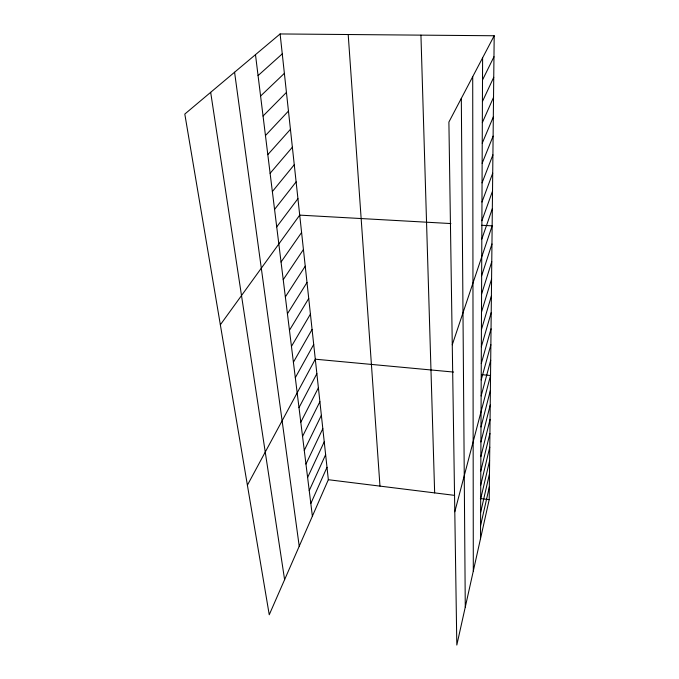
<?xml version="1.0" encoding="UTF-8"?>
<svg xmlns="http://www.w3.org/2000/svg" width="679" height="679" viewBox="0 0 679 679"><rect width="100%" height="100%" fill="white"/><g stroke="black" fill="none" stroke-linecap="round" stroke-linejoin="round"><path stroke-width="1.02" d="M480.503 538.71L482.608 57.825M494.193 35.758L448.895 122.05L456.814 645.05L489.203 499.659L494.193 35.758L280.113 33.95L184.807 114.064L269.249 614.758L328.339 479.714L280.113 33.95M480.562 525.716L489.338 486.919M480.622 512.467L489.474 473.934M480.681 498.946L489.618 460.693M480.74 485.146L489.763 447.189M480.8 471.056L489.915 433.423M480.859 456.67L490.068 419.376M480.927 441.978L490.221 405.049M480.995 426.972L490.374 390.425M454.803 511.754L490.535 375.495L481.504 374.655M481.131 395.959L490.705 360.26M481.199 379.926L490.866 344.703M481.275 363.545L491.044 328.814M481.343 346.782L491.214 312.578M481.419 329.638L491.392 295.993M481.496 312.094L491.579 279.035M481.572 294.126L491.766 261.704M481.657 275.742L491.952 243.982M452.265 344.788L492.148 225.852L481.767 225.275M481.818 239.025L492.334 208.674M481.895 220.743L492.521 191.122M481.98 202.028L492.716 173.187M482.065 182.88L492.912 154.854M482.149 163.274L493.115 136.114M482.234 143.201L493.319 116.949M482.328 122.636L493.531 97.343M310.821 503.529L326.998 467.305M309.234 490.628L325.631 454.667M307.612 477.481L324.239 441.791M482.421 101.57L493.752 77.287M305.957 464.063L322.822 428.678M304.277 450.389L321.371 415.31M482.514 79.969L493.973 56.764M302.554 436.436L319.902 401.688M300.797 422.194L318.4 387.794M299.006 407.663L316.864 373.637M247.394 485.188L315.302 359.199L453.606 372.067M295.306 377.677L313.706 344.465M293.404 362.213L312.085 329.442M291.452 346.409L310.422 314.114M289.466 330.266L308.733 298.463M287.429 313.766L307.001 282.489M285.35 296.901L305.236 266.176M283.228 279.663L303.437 249.524M281.047 262.026L301.595 232.507M220.344 324.791L299.719 215.124L450.907 223.561M276.718 226.888L297.937 198.667M274.562 209.421L296.12 181.87M272.364 191.563L294.262 164.725M270.115 173.306L292.369 147.216M267.806 154.642L290.434 129.341M265.455 135.554L288.456 111.076M263.053 116.024L286.445 92.42M260.583 96.045L284.374 73.357M258.062 75.59L282.269 53.87M328.339 479.714L454.421 495.347M480.342 498.564L489.203 499.659M210.677 92.319L284.603 579.662M234.578 72.229L299.227 546.247M255.482 54.651L312.382 516.176M348.2 34.527L379.977 486.122M420.938 35.138L434.653 492.895M461.321 98.387L465.276 607.06M472.711 76.685L473.305 571.022"/></g></svg>
